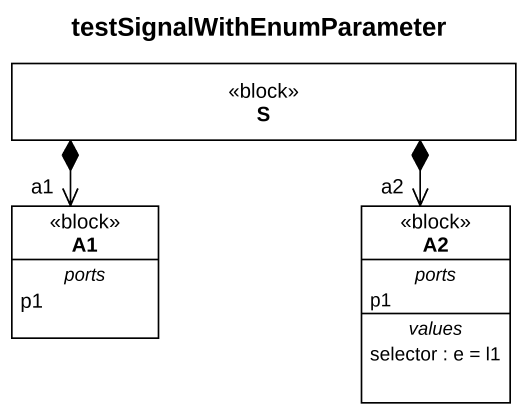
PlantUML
@startuml
title testSignalWithEnumParameter
hide circle
hide empty members
class S <<block>>
class A1 <<block>> {
  -- ports --
  p1
}
class A2 <<block>> {
  -- ports --
  p1
  -- values --
  selector : e = l1
}
S *--> "a1" A1
S *--> "a2" A2
@enduml
